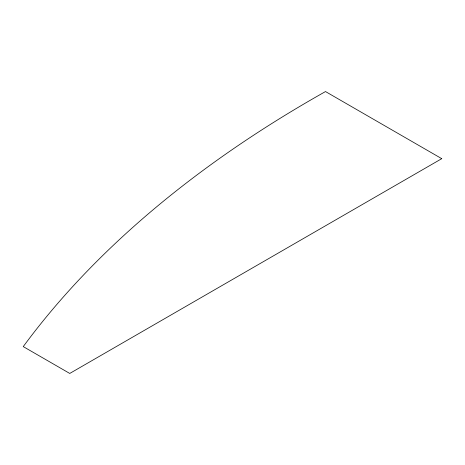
<?xml version="1.0" encoding="UTF-8"?>
<svg xmlns="http://www.w3.org/2000/svg" width="465" height="465" viewBox="0 0 465 465"><rect width="100%" height="100%" fill="white"/><g stroke="black" fill="none" stroke-linecap="round" stroke-linejoin="round"><path stroke-width="0.7" d="M441.75 158.67L69.75 373.442L23.25 346.599A1356.771 783.327 0 0 1 325.5 91.559L441.75 158.67"/></g></svg>
